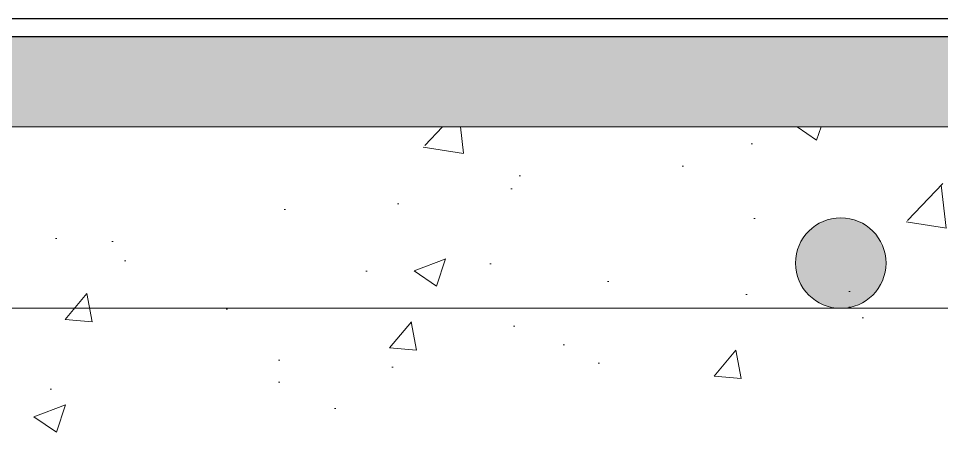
# Model space of a CAD drawing. Header units: millimetres. Extents: x -531467 to 558829, y -9025 to 266565.
# Drawn here: x -521237 to -520217, y 59791 to 60257 of the extents above; entities that cross this region are included whole.
import ezdxf

# ---------------------------------------------------------------- set-up
doc = ezdxf.new("R2010")
doc.units = ezdxf.units.MM
doc.layers.add('АР_Перегородки кирпич штрих', color=7, linetype='Continuous')
doc.layers.add('АР_Тонкие', color=250, linetype='Continuous', lineweight=0)
doc.layers.add('АР_Штриховка', color=252, linetype='Continuous', lineweight=0)

# ---------------------------------------------------------------- blocks, each defined once
blk = doc.blocks.new('Арматура_D-10')
at = {"layer": 'АР_Перегородки кирпич штрих', "transparency": 33554687}
h = blk.add_hatch(color=256, dxfattribs=at)
h.set_gradient(color2=(0, 0, 0), tint=1, name='SPHERICAL')
h.paths.add_polyline_path([(-59078.57, 235102.41, 1), (-59088.57, 235102.41, 1)])
at = {"layer": 'АР_Тонкие'}
blk.add_circle((-59083.57, 235102.41), 5, dxfattribs=at)

msp = doc.modelspace()

# ---------------------------------------------------------------- hatches: boundary and pattern name
at = {"layer": 'АР_Перегородки кирпич штрих', "transparency": 33554559}
h = msp.add_hatch(dxfattribs=at)
h.set_pattern_fill('AR-CONC', color=256, scale=0.5, style=0)
h.set_pattern_definition([(50, (76151.72, -1661668.44), (91.0923345, -7.9695428), [9.525, -104.775]), (355, (76151.72, -1661668.44), (-17.6217107, 95.5284226), [7.62, -83.820292]), (100.4514447, (76159.315, -1661669.11), (73.4706235, 87.558876), [8.0950044, -89.0451223]), (46.1842, (76151.72, -1661643.04), (135.5395204, -21.021164), [14.2875, -157.1625]), (96.635558, (76163.02, -1661644.8), (118.702067, 123.713062), [12.142512, -133.567804]), (351.184151, (76151.72, -1661643.04), (118.702067, 123.713062), [11.429984, -125.729866]), (21, (76164.42, -1661649.39), (75.8071956, -51.132599), [9.525, -104.775]), (326, (76164.42, -1661649.39), (30.901014, 92.093983), [7.62, -83.82]), (71.451445, (76170.74, -1661653.65), (106.7082096, 40.9613844), [8.0950044, -89.044969]), (37.5, (76151.724, -1661668.442), (1.5443016, 42.27751944), [0, -82.804, 0, -85.09, 0, -84.1375]), (7.5, (76151.724, -1661668.44), (33.4098313, 50.0902874), [0, -48.514, 0, -80.899, 0, -32.0675]), (327.5, (76123.403, -1661668.442), (67.7952976, -2.864372), [0, -31.75, 0, -99.06, 0, -131.445]), (317.5, (76110.7, -1661668.44), (74.0645907, 12.7132455), [0, -41.275, 0, -65.786, 0, -93.345])])
h.paths.add_polyline_path([(-515681.1, 60137.4), (-515681.1, 60237.4), (-522506.5, 60237.4), (-522506.5, 60137.4)])
at = {"layer": 'АР_Штриховка', "ltscale": 100, "true_color": 0x000000}
h = msp.add_hatch(dxfattribs=at)
h.set_pattern_fill('AR-CONC', color=18, scale=50, style=0)
h.set_pattern_definition([(50, (-5200836.66, 792003.97), (358.630091, -31.376067), [37.5, -412.5]), (355, (-5200836.66, 792003.97), (-69.375667, 376.096067), [30, -330]), (100.4514445, (-5200806.78, 792001.35), (289.254423, 344.719995), [31.870096, -350.571056]), (46.1842, (-5200836.66, 792103.97), (533.620665, -82.75964), [56.25, -618.75]), (96.635635, (-5200792.2, 792097.07), (467.33097, 487.0593), [47.80517, -525.85688]), (351.184164, (-5200836.66, 792103.97), (467.33097, 487.0593), [45, -495]), (21, (-5200786.66, 792078.97), (298.453526, -201.309445), [37.5, -412.5]), (326, (-5200786.66, 792078.97), (121.657666, 362.575023), [30, -330]), (71.451445, (-5200761.8, 792062.2), (420.111188, 161.265576), [31.870095, -350.571056]), (37.5, (-5200836.66, 792003.97), (6.0799277, 166.446927), [0, -326, 0, -335, 0, -331.25]), (7.5, (-5200836.66, 792003.97), (131.534769, 197.205856), [0, -191, 0, -318.5, 0, -126.25]), (327.5, (-5200948.16, 792003.97), (266.911218, -11.277436), [0, -125, 0, -390, 0, -517.5]), (317.5, (-5200998.16, 792003.97), (291.593085, 50.052491), [0, -162.5, 0, -259, 0, -367.5])])
h.paths.add_polyline_path([(-515681.1, 60137.4), (-522506.5, 60137.4), (-522506.5, 59790.9), (-515681.1, 59790.9)])

# ---------------------------------------------------------------- linework, layer by layer
at = {"layer": 'АР_Тонкие', "lineweight": 30}
for p, q in [((-522506.5, 60257.4), (-515681.1, 60257.4)), ((-522506.5, 60237.4), (-515681.1, 60237.4))]:
    msp.add_line(p, q, dxfattribs=at)
at = {"layer": 'АР_Тонкие'}
for points in [[(-522506.5, 60137.4), (-515681.1, 60137.4)], [(-515681.1, 59937), (-522506.5, 59937)]]:
    msp.add_lwpolyline(points, dxfattribs=at)

# ---------------------------------------------------------------- block references
at = {"layer": 'АР_Тонкие', "xscale": 10, "yscale": 10, "zscale": 10}
msp.add_blockref('Арматура_D-10', (70507.8, -2291037.1), dxfattribs=at)

doc.saveas('drawing.dxf')
